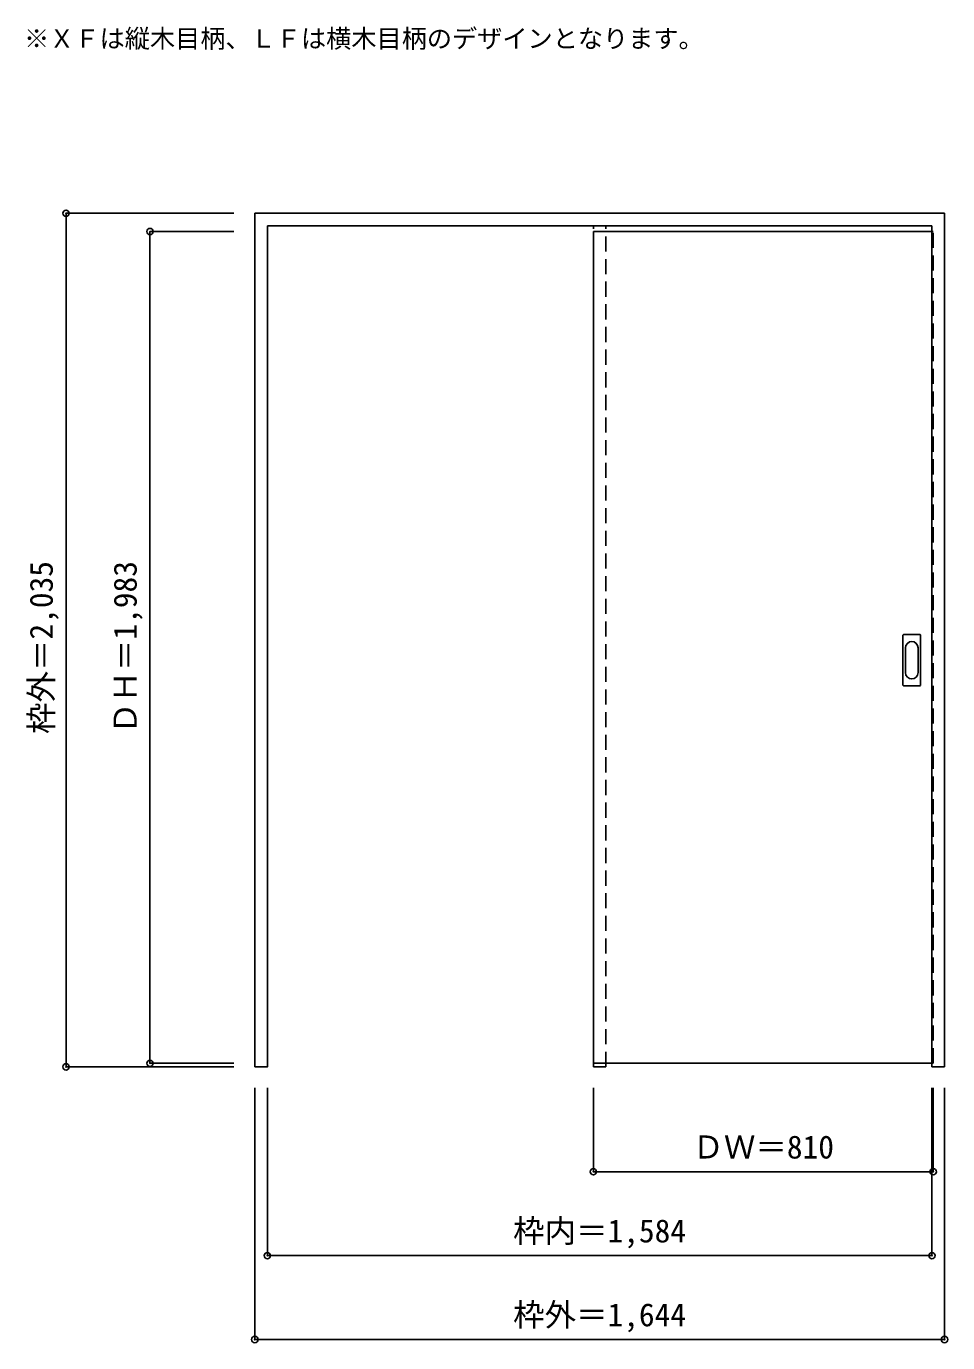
# Model space of a CAD drawing. Units: millimetres, scale not verified. Extents: x -1330 to 866, y -1253 to 1885.
import ezdxf
from ezdxf.enums import TextEntityAlignment as Align

# ---------------------------------------------------------------- set-up
doc = ezdxf.new("R2010")
doc.units = ezdxf.units.MM
doc.header["$LTSCALE"] = 30
doc.header["$PDMODE"] = 32
doc.header["$PDSIZE"] = 15
doc.linetypes.add('DASHED1', pattern=[1.8, 1.2, -0.6])
for name, color, linetype in [('0-0', 3, 'Continuous'), ('0-1_寸法', 7, 'Continuous'), ('0-2_文字', 7, 'Continuous')]:
    doc.layers.add(name, color=color, linetype=linetype)
doc.styles.add('ＭＳ ゴシック', font='')
doc.styles.get('ＭＳ ゴシック').set_extended_font_data('MS Gothic')

msp = doc.modelspace()

# ---------------------------------------------------------------- linework, layer by layer
at = {"layer": '0-0'}
for p, q in [((-785.44, -595.56), (-785.44, 1439.44)), ((-785.44, 1439.44), (858.56, 1439.44)), ((858.56, -595.56), (858.56, 1439.44)), ((-755.44, 1409.44), (828.56, 1409.44)), ((21.56, 1395.94), (21.56, -587.06)), ((828.56, 1395.94), (21.56, 1395.94)), ((828.56, -595.56), (828.56, 1409.44)), ((759.56, 314.44), (759.56, 433.44)), ((761.06, 434.94), (800.06, 434.94)), ((801.56, 314.44), (801.56, 433.44)), ((800.06, 312.94), (761.06, 312.94)), ((828.56, -587.06), (21.56, -587.06)), ((828.56, -595.56), (858.56, -595.56))]:
    msp.add_line(p, q, dxfattribs=at)
at = {"layer": '0-0', "color": 4, "linetype": 'DASHED1'}
for p, q in [((21.56, -595.56), (21.56, 1409.44)), ((21.56, 1395.94), (21.56, 1391.94)), ((51.56, -595.56), (51.56, 1409.44)), ((828.56, 1395.94), (831.56, 1395.94)), ((21.56, -595.56), (51.56, -595.56))]:
    msp.add_line(p, q, dxfattribs=at)
at = {"layer": '0-0', "color": 7}
for p, q in [((765.56, 344.34), (765.56, 403.54)), ((795.56, 403.54), (795.56, 344.34))]:
    msp.add_line(p, q, dxfattribs=at)
at = {"layer": '0-0'}
msp.add_lwpolyline([(-785.44, -595.56), (-755.44, -595.56), (-755.44, 1409.44)], dxfattribs=at)
at = {"layer": '0-0', "color": 4, "linetype": 'DASHED1'}
msp.add_lwpolyline([(828.56, -587.06), (831.56, -587.06), (831.56, 1395.94)], dxfattribs=at)
at = {"layer": '0-0'}
for centre, start, end in [((761.06, 433.44), 90, 180), ((800.06, 433.44), 0, 90), ((761.06, 314.44), 180, 270), ((800.06, 314.44), 270, 0)]:
    msp.add_arc(centre, 1.5, start, end, dxfattribs=at)
at = {"layer": '0-0', "color": 7}
for centre, start, end in [((780.56, 403.54), 0, 180), ((780.56, 344.34), 180, 0)]:
    msp.add_arc(centre, 15, start, end, dxfattribs=at)
at = {"layer": '0-1_寸法', "color": 4}
for p, q in [((-1235.44, 1439.44), (-1235.44, -595.56)), ((-1235.44, 1439.44), (-835.44, 1439.44)), ((-1035.44, 1395.94), (-1035.44, -587.06)), ((-1035.44, 1395.94), (-835.44, 1395.94)), ((-1235.44, -595.56), (-835.44, -595.56)), ((-1035.44, -587.06), (-835.44, -587.06)), ((21.56, -845.56), (21.56, -645.56)), ((828.56, -1045.56), (828.56, -645.56)), ((831.56, -845.56), (831.56, -645.56)), ((858.56, -1245.56), (858.56, -645.56)), ((831.56, -845.56), (21.56, -845.56))]:
    msp.add_line(p, q, dxfattribs=at)
for points in [[(858.56, -1245.56), (-785.44, -1245.56), (-785.44, -645.56)], [(828.56, -1045.56), (-755.44, -1045.56), (-755.44, -645.56)]]:
    msp.add_lwpolyline(points, dxfattribs=at)
at = {"layer": '0-1_寸法'}
for p in [(-1235.44, 1439.44), (-1035.44, 1395.94), (-1235.44, -595.56), (-1035.44, -587.06), (21.56, -845.56), (831.56, -845.56), (-755.44, -1045.56), (828.56, -1045.56), (-785.44, -1245.56), (858.56, -1245.56)]:
    msp.add_point(p, dxfattribs=at)

# ---------------------------------------------------------------- texts
at = {"layer": '0-1_寸法', "style": 'ＭＳ ゴシック'}
for s, p in [('枠外＝2,035', (-1250.44, 198.19)), ('ＤＨ＝1,983', (-1050.44, 198.19))]:
    msp.add_text(s, height=54.99, rotation=90, dxfattribs=at).set_placement(p, align=Align.BOTTOM_LEFT)
for s, p in [('ＤＷ＝810', (257.81, -830.56)), ('枠内＝1,584', (-169.69, -1030.56)), ('枠外＝1,644', (-169.69, -1230.56))]:
    msp.add_text(s, height=54.99, dxfattribs=at).set_placement(p, align=Align.BOTTOM_LEFT)
at = {"layer": '0-2_文字', "style": 'ＭＳ ゴシック'}
msp.add_text('※ＸＦは縦木目柄、ＬＦは横木目柄のデザインとなります。', height=43.99, dxfattribs=at).set_placement((-1335.44, 1820.82), align=Align.BOTTOM_LEFT)

doc.saveas('drawing.dxf')
